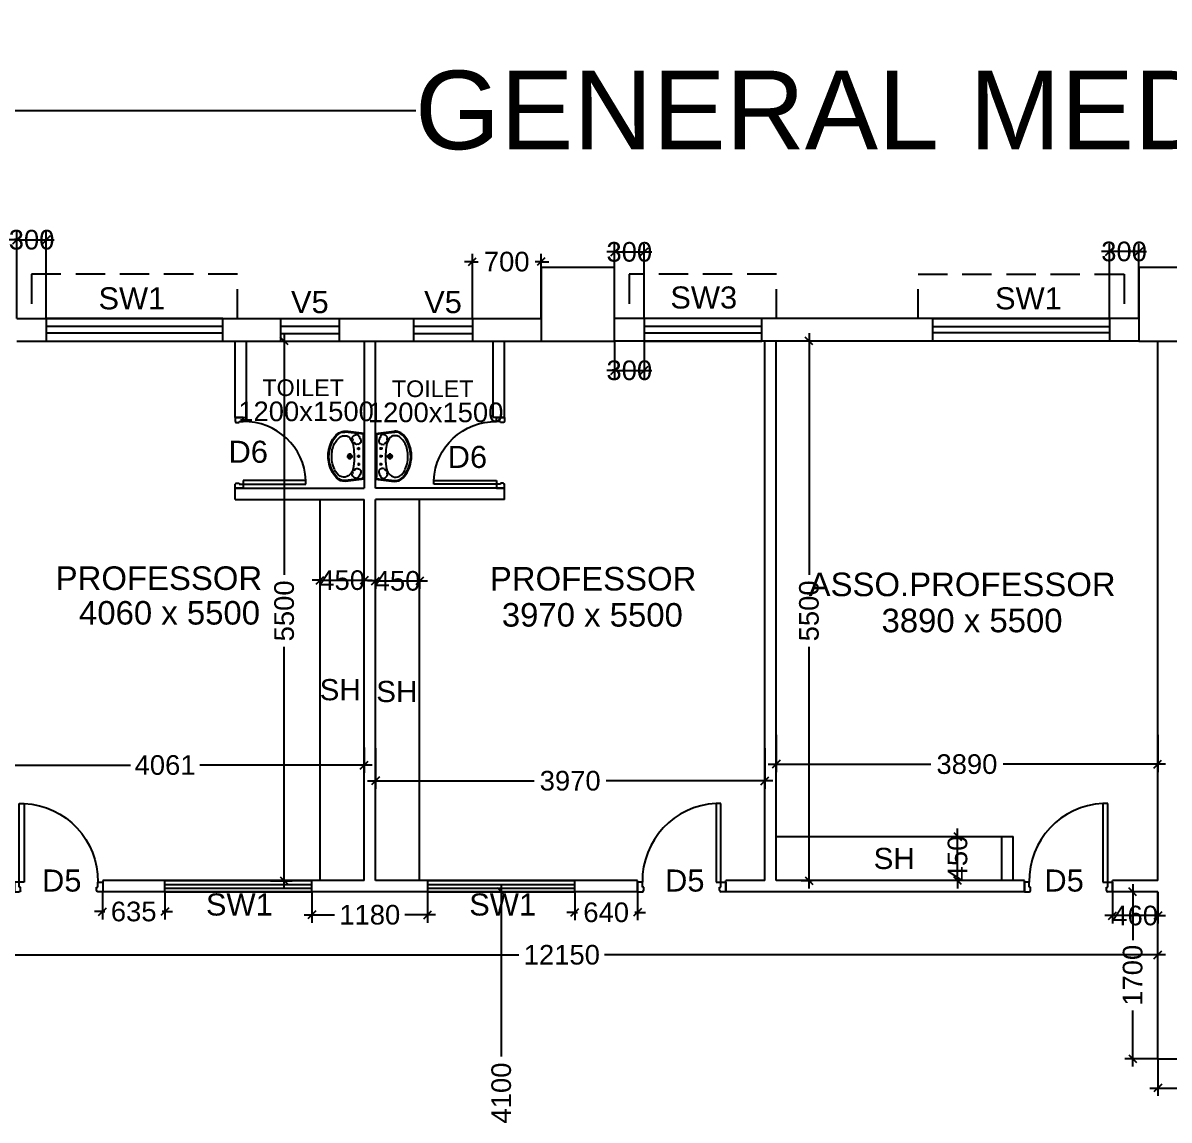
# Model space of a CAD drawing. Extents: x 7620542 to 7843793, y -6476226 to -6093835.
# Drawn here: x 7727285 to 7738970, y -6386645 to -6375462 of the extents above; entities that cross this region are included whole.
import ezdxf
from ezdxf.enums import TextEntityAlignment as Align

# ---------------------------------------------------------------- set-up
doc = ezdxf.new("R2010")
doc.units = 0
doc.header["$LTSCALE"] = 600
doc.header["$MEASUREMENT"] = 0
doc.header["$PDMODE"] = 35
doc.linetypes.add('DASHED', pattern=[0.75, 0.5, -0.25])
doc.layers.get('0').update_dxf_attribs({"linetype": 'CONTINUOUS'})
doc.layers.get('Defpoints').update_dxf_attribs({"linetype": 'CONTINUOUS'})
for name, color, linetype in [('chajja', 7, 'CONTINUOUS'), ('DIM-TEXT', 8, 'CONTINUOUS'), ('DOOR', 32, 'CONTINUOUS'), ('joinery', 7, 'CONTINUOUS'), ('LA-column', 3, 'CONTINUOUS'), ('Room Dim', 1, 'CONTINUOUS'), ('Shleves', 7, 'CONTINUOUS'), ('TEXT', 6, 'CONTINUOUS'), ('Toi-Euip', 8, 'CONTINUOUS'), ('Walls', 7, 'CONTINUOUS'), ('WIN', 151, 'CONTINUOUS'), ('Working Dim', 5, 'CONTINUOUS')]:
    doc.layers.add(name, color=color, linetype=linetype)
doc.styles.add('ari', font='arial.ttf')
doc.styles.add('ARIAL', font='arial.ttf')
doc.styles.add('RT', font='romant.shx')
doc.dimstyles.new('int. dim', dxfattribs={"dimtxt": 450, "dimasz": 80, "dimexe": 80, "dimexo": 0, "dimgap": 70, "dimtad": 0, "dimdec": 0, "dimzin": 12, "dimdsep": 46, "dimtxsty": 'ari', "dimblk": 'OBLIQUE', "dimcen": 2, "dimdle": 80, "dimclrd": 256, "dimclre": 256, "dimclrt": 6, "dimadec": 0, "dimazin": 0, "dimtfac": 1, "dimtdec": 0, "dimtix": 1, "dimtmove": 2, "dimatfit": 3, "dimfxl": 1, "dimtolj": 1, "dimtzin": 0, "dimlwd": -1, "dimlwe": -1, "dimarcsym": 0})
doc.dimstyles.new('TEXT', dxfattribs={"dimscale": 0, "dimtxt": 600, "dimasz": 300, "dimexe": 300, "dimexo": 30, "dimgap": 50, "dimtad": 0, "dimdec": 0, "dimzin": 0, "dimdsep": 46, "dimtxsty": 'RT', "dimblk": 'OBLIQUE', "dimcen": 0.09, "dimdle": 300, "dimclrd": 256, "dimclre": 256, "dimclrt": 170, "dimadec": 0, "dimazin": 0, "dimtfac": 1, "dimtdec": 0, "dimtofl": 0, "dimtmove": 2, "dimatfit": 3, "dimfxl": 1, "dimfrac": 2, "dimtolj": 1, "dimtzin": 0, "dimlwd": -1, "dimlwe": -1, "dimarcsym": 0})

# ---------------------------------------------------------------- blocks, each defined once
blk = doc.blocks.new('1000')
at = {"layer": 'DOOR'}
for p, q in [((0, -100), (0, 0)), ((0, 0), (50, 0)), ((50, -100), (0, -100)), ((50, 0), (50, -2)), ((63, -49), (50, -49)), ((50, -49), (50, -100)), ((50, -100), (50, -901)), ((100, -100), (50, -100)), ((63, -13), (61, -13)), ((63, -13), (63, -49)), ((100, -901), (100, -100)), ((837, -13), (837, -49)), ((837, -13), (839, -13)), ((837, -49), (850, -49)), ((850, 0), (850, -2)), ((900, 0), (850, 0)), ((850, -49), (850, -100)), ((850, -100), (900, -100)), ((900, -100), (900, 0)), ((50, -901), (100, -901))]:
    blk.add_line(p, q, dxfattribs=at)
for centre, major_axis, start_param, end_param in [((50, -13), (-7.95, 7.95), 3.926991, 5.497787), ((850, -13), (7.95, 7.95), 0.785398, 2.356194)]:
    blk.add_ellipse(centre, major_axis=major_axis, ratio=1, start_param=start_param, end_param=end_param, dxfattribs=at)
at = {"layer": 'DOOR', "color": 145}
blk.add_ellipse((64, -115), major_axis=(-520, 590), ratio=1, start_param=2.464943, end_param=4.009476, dxfattribs=at)
blk = doc.blocks.new('A$C5FEC0201')
at = {"layer": 'Toi-Euip'}
for p, q in [((0, 473), (185, 494)), ((0, 465), (191, 487)), ((0, 473), (0, 21)), ((10, 458), (10, 40)), ((72, 323), (39, 323)), ((72, 248), (39, 248)), ((54, 310), (54, 337)), ((54, 236), (54, 262)), ((173, 246), (112, 246)), ((143, 277), (143, 216)), ((67, 169), (39, 169)), ((54, 156), (54, 183)), ((0, 29), (191, 7)), ((0, 21), (185, 0))]:
    blk.add_line(p, q, dxfattribs=at)
for centre, radius in [((54, 323), 6.43), ((54, 248), 6.43), ((143, 246), 21.6), ((143, 246), 15.5), ((143, 246), 10.9), ((54, 169), 6.43)]:
    blk.add_circle(centre, radius, dxfattribs=at)
for centre, radius, start, end in [((-15, 454), 24.7, 11.1451, 53.7785), ((76, 442), 20.7, 62.4908, 153.191), ((68, 406), 56.9, 34.9669, 71.6496), ((195, 411), 83.2, 73.2392, 96.9959), ((198, 409), 78.1, 56.7911, 95.1402), ((197, 387), 106, 42.34, 78.5521), ((182, 367), 123, 31.8415, 61.2146), ((66, 263), 287, 13.6801, 43.1199), ((66, 397), 34, 151.9192, 201.3561), ((75, 413), 49.2, 215.0585, 257.193), ((155, 371), 126, 140.5982, 160.4136), ((73, 396), 31.9, 253.9654, 299.9209), ((114, 361), 26.8, 118.2715, 163.614), ((107, 378), 8.55, 353.1526, 127.3039), ((273, 323), 167, 149.5902, 175.9719), ((120, 410), 8.6, 136.0403, 216.1074), ((101, 427), 17.9, 320.4642, 39.5358), ((121, 409), 8.72, 204.5104, 300.3287), ((203, 375), 80.1, 113.693, 156.3813), ((191, 356), 94.7, 75.5854, 102.6546), ((173, 329), 126, 27.7975, 70.6946), ((73, 260), 247, 0.5187, 31.0564), ((135, 301), 200, 16.9894, 40.6854), ((45, 247), 303, 336.1951, 21.8497), ((898, 213), 801, 171.2228, 177.52), ((830, 250), 732, 180.2431, 185.5482), ((23, 243), 298, 335.4107, 3.8454), ((83, 251), 274, 347.1391, 16.8516), ((75, 79), 49.2, 102.807, 144.9415), ((73, 96), 31.9, 60.0791, 106.0346), ((114, 132), 26.8, 196.386, 241.7285), ((397, 201), 296, 184.2321, 193.8267), ((218, 146), 110, 188.0202, 245.0221), ((164, 170), 140, 301.8603, 338.3132), ((67, 229), 275, 316.2173, 337.6674), ((60, 236), 294, 316.3845, 351.023), ((-16, 41), 25.7, 308.7487, 358.5796), ((66, 95), 34, 158.6439, 208.0808), ((155, 121), 126, 199.5864, 219.4018), ((76, 50), 20.7, 206.809, 297.5092), ((68, 86), 56.9, 288.3504, 325.0331), ((107, 113), 7.39, 228.2984, 348.6803), ((120, 82), 8.6, 143.8926, 223.9597), ((121, 84), 7.73, 75.1523, 157.9307), ((101, 65), 17.9, 320.4642, 39.5358), ((200, 112), 70.9, 246.7779, 302.4081), ((198, 99), 99.5, 262.3942, 318.6169), ((196, 102), 94.4, 267.2238, 318.0895)]:
    blk.add_arc(centre, radius, start, end, dxfattribs=at)
blk = doc.blocks.new('A$C782D609A')
at = {"layer": 'WIN', "linetype": 'Continuous'}
for p, q in [((-300, 230), (300, 230)), ((-300, 230), (-300, 0)), ((300, 230), (300, 0)), ((-300, 0), (300, 0))]:
    blk.add_line(p, q, dxfattribs=at)
at = {"layer": 'WIN', "linetype": 'DASHED', "ltscale": 300}
for p, q in [((-300, 153), (300, 153)), ((-300, 77), (300, 77))]:
    blk.add_line(p, q, dxfattribs=at)
blk = doc.blocks.new('_Oblique')
at = {"color": 0, "linetype": 'ByBlock', "lineweight": -2}
blk.add_line((-0.5, -0.5), (0.5, 0.5), dxfattribs=at)
blk = doc.blocks.new('*D302')
at = {"layer": 'Defpoints', "color": 0, "transparency": 16777216}
for p in [(7726703, -6382848, -5), (7730764, -6382848, -5), (7730764, -6383027)]:
    blk.add_point(p, dxfattribs=at)
at = {"layer": 'Working Dim', "transparency": 16777216}
for p, q in [((7726703, -6382848), (7726703, -6383107)), ((7730764, -6382848), (7730764, -6383107)), ((7726623, -6383027), (7728380, -6383027)), ((7730844, -6383027), (7729087, -6383027))]:
    blk.add_line(p, q, dxfattribs=at)
at = {"layer": 'Working Dim', "transparency": 16777216, "xscale": 80, "yscale": 80, "zscale": 80, "rotation": 180}
blk.add_blockref('_Oblique', (7726703, -6383027), dxfattribs=at)
at = {"layer": 'Working Dim', "transparency": 16777216, "xscale": 80, "yscale": 80, "zscale": 80}
blk.add_blockref('_Oblique', (7730764, -6383027), dxfattribs=at)
at = {"layer": 'Working Dim', "color": 6, "transparency": 16777216, "insert": (7728734, -6383027), "char_height": 200, "attachment_point": 5, "style": 'ari'}
blk.add_mtext('\\A1;4061', dxfattribs=at)
blk = doc.blocks.new('*D303')
at = {"layer": 'Defpoints', "color": 0, "transparency": 16777216}
for p in [(7729712, -6378705, 17), (7729949, -6378705), (7729808, -6384205, -9)]:
    blk.add_point(p, dxfattribs=at)
at = {"layer": 'Working Dim', "transparency": 16777216}
for p, q in [((7729949, -6378625), (7729949, -6381086)), ((7729712, -6378705), (7730029, -6378705)), ((7729949, -6384285), (7729949, -6381823)), ((7729808, -6384205), (7730029, -6384205))]:
    blk.add_line(p, q, dxfattribs=at)
at = {"layer": 'Working Dim', "transparency": 16777216, "xscale": 80, "yscale": 80, "zscale": 80}
for p, rotation in [((7729949, -6378705), 90), ((7729949, -6384205), 270)]:
    blk.add_blockref('_Oblique', p, dxfattribs=dict(at, rotation=rotation))
at = {"layer": 'Working Dim', "color": 6, "transparency": 16777216, "insert": (7729949, -6381455), "char_height": 200, "attachment_point": 5, "rotation": 90, "style": 'ari'}
blk.add_mtext('\\A1;5500', dxfattribs=at)
blk = doc.blocks.new('*D304')
at = {"layer": 'Defpoints', "color": 0, "transparency": 16777216}
for p in [(7730879, -6382855), (7734849, -6382855), (7734849, -6383187)]:
    blk.add_point(p, dxfattribs=at)
at = {"layer": 'Working Dim', "transparency": 16777216}
for p, q in [((7730879, -6382855), (7730879, -6383267)), ((7734849, -6382855), (7734849, -6383267)), ((7730799, -6383187), (7732496, -6383187)), ((7734929, -6383187), (7733232, -6383187))]:
    blk.add_line(p, q, dxfattribs=at)
at = {"layer": 'Working Dim', "transparency": 16777216, "xscale": 80, "yscale": 80, "zscale": 80, "rotation": 180}
blk.add_blockref('_Oblique', (7730879, -6383187), dxfattribs=at)
at = {"layer": 'Working Dim', "transparency": 16777216, "xscale": 80, "yscale": 80, "zscale": 80}
blk.add_blockref('_Oblique', (7734849, -6383187), dxfattribs=at)
at = {"layer": 'Working Dim', "color": 6, "transparency": 16777216, "insert": (7732864, -6383187), "char_height": 200, "attachment_point": 5, "style": 'ari'}
blk.add_mtext('\\A1;3970', dxfattribs=at)
blk = doc.blocks.new('*D305')
at = {"layer": 'Defpoints', "color": 0, "transparency": 16777216}
for p in [(7734964, -6382718), (7738854, -6382718), (7738854, -6383018)]:
    blk.add_point(p, dxfattribs=at)
at = {"layer": 'Working Dim', "transparency": 16777216}
for p, q in [((7734964, -6382718), (7734964, -6383098)), ((7738854, -6382718), (7738854, -6383098)), ((7734884, -6383018), (7736541, -6383018)), ((7738934, -6383018), (7737278, -6383018))]:
    blk.add_line(p, q, dxfattribs=at)
at = {"layer": 'Working Dim', "transparency": 16777216, "xscale": 80, "yscale": 80, "zscale": 80, "rotation": 180}
blk.add_blockref('_Oblique', (7734964, -6383018), dxfattribs=at)
at = {"layer": 'Working Dim', "transparency": 16777216, "xscale": 80, "yscale": 80, "zscale": 80}
blk.add_blockref('_Oblique', (7738854, -6383018), dxfattribs=at)
at = {"layer": 'Working Dim', "color": 6, "transparency": 16777216, "insert": (7736909, -6383018), "char_height": 200, "attachment_point": 5, "style": 'ari'}
blk.add_mtext('\\A1;3890', dxfattribs=at)
blk = doc.blocks.new('*D308')
at = {"layer": 'Defpoints', "color": 0, "transparency": 16777216}
for p in [(7735299, -6378705), (7735330, -6378705, 17), (7735330, -6384205, -5)]:
    blk.add_point(p, dxfattribs=at)
at = {"layer": 'Working Dim', "transparency": 16777216}
for p, q in [((7735299, -6378625), (7735299, -6381087)), ((7735330, -6378705), (7735219, -6378705)), ((7735299, -6384285), (7735299, -6381823)), ((7735330, -6384205), (7735219, -6384205))]:
    blk.add_line(p, q, dxfattribs=at)
at = {"layer": 'Working Dim', "transparency": 16777216, "xscale": 80, "yscale": 80, "zscale": 80}
for p, rotation in [((7735299, -6378705), 90), ((7735299, -6384205), 270)]:
    blk.add_blockref('_Oblique', p, dxfattribs=dict(at, rotation=rotation))
at = {"layer": 'Working Dim', "color": 6, "transparency": 16777216, "insert": (7735299, -6381455), "char_height": 200, "attachment_point": 5, "rotation": 90, "style": 'ari'}
blk.add_mtext('\\A1;5500', dxfattribs=at)
blk = doc.blocks.new('*D318')
at = {"layer": 'Defpoints', "color": 0, "transparency": 16777216}
for p in [(7728096, -6384319, -5), (7728731, -6384319, -9), (7728731, -6384520)]:
    blk.add_point(p, dxfattribs=at)
at = {"layer": 'Working Dim', "transparency": 16777216}
for p, q in [((7728096, -6384319), (7728096, -6384600)), ((7728731, -6384319), (7728731, -6384600)), ((7728096, -6384520), (7728016, -6384520)), ((7728096, -6384520), (7728121, -6384520)), ((7728731, -6384520), (7728706, -6384520)), ((7728731, -6384520), (7728811, -6384520))]:
    blk.add_line(p, q, dxfattribs=at)
at = {"layer": 'Working Dim', "transparency": 16777216, "xscale": 80, "yscale": 80, "zscale": 80}
blk.add_blockref('_Oblique', (7728096, -6384520), dxfattribs=at)
at = {"layer": 'Working Dim', "transparency": 16777216, "xscale": 80, "yscale": 80, "zscale": 80, "rotation": 180}
blk.add_blockref('_Oblique', (7728731, -6384520), dxfattribs=at)
at = {"layer": 'Working Dim', "color": 6, "transparency": 16777216, "insert": (7728414, -6384520), "char_height": 200, "attachment_point": 5, "style": 'ari'}
blk.add_mtext('\\A1;635', dxfattribs=at)
blk = doc.blocks.new('*D319')
at = {"layer": 'Defpoints', "color": 0, "transparency": 16777216}
for p in [(7730231, -6384319, -9), (7731411, -6384319, -9), (7731411, -6384553)]:
    blk.add_point(p, dxfattribs=at)
at = {"layer": 'Working Dim', "transparency": 16777216}
for p, q in [((7730231, -6384319), (7730231, -6384633)), ((7731411, -6384319), (7731411, -6384633)), ((7730151, -6384553), (7730462, -6384553)), ((7731491, -6384553), (7731180, -6384553))]:
    blk.add_line(p, q, dxfattribs=at)
at = {"layer": 'Working Dim', "transparency": 16777216, "xscale": 80, "yscale": 80, "zscale": 80, "rotation": 180}
blk.add_blockref('_Oblique', (7730231, -6384553), dxfattribs=at)
at = {"layer": 'Working Dim', "transparency": 16777216, "xscale": 80, "yscale": 80, "zscale": 80}
blk.add_blockref('_Oblique', (7731411, -6384553), dxfattribs=at)
at = {"layer": 'Working Dim', "color": 6, "transparency": 16777216, "insert": (7730821, -6384553), "char_height": 200, "attachment_point": 5, "style": 'ari'}
blk.add_mtext('\\A1;1180', dxfattribs=at)
blk = doc.blocks.new('*D320')
at = {"layer": 'Defpoints', "color": 0, "transparency": 16777216}
for p in [(7732911, -6384319, -9), (7733551, -6384319, -5), (7733551, -6384528)]:
    blk.add_point(p, dxfattribs=at)
at = {"layer": 'Working Dim', "transparency": 16777216}
for p, q in [((7732911, -6384319), (7732911, -6384608)), ((7733551, -6384319), (7733551, -6384608)), ((7732911, -6384528), (7732831, -6384528)), ((7732911, -6384528), (7732940, -6384528)), ((7733551, -6384528), (7733522, -6384528)), ((7733551, -6384528), (7733631, -6384528))]:
    blk.add_line(p, q, dxfattribs=at)
at = {"layer": 'Working Dim', "transparency": 16777216, "xscale": 80, "yscale": 80, "zscale": 80}
blk.add_blockref('_Oblique', (7732911, -6384528), dxfattribs=at)
at = {"layer": 'Working Dim', "transparency": 16777216, "xscale": 80, "yscale": 80, "zscale": 80, "rotation": 180}
blk.add_blockref('_Oblique', (7733551, -6384528), dxfattribs=at)
at = {"layer": 'Working Dim', "color": 6, "transparency": 16777216, "insert": (7733231, -6384528), "char_height": 200, "attachment_point": 5, "style": 'ari'}
blk.add_mtext('\\A1;640', dxfattribs=at)
blk = doc.blocks.new('*D321')
at = {"layer": 'Defpoints', "color": 0, "transparency": 16777216}
for p in [(7738394, -6384319, -5), (7738855, -6384319, -5), (7738394, -6384561)]:
    blk.add_point(p, dxfattribs=at)
at = {"layer": 'Working Dim', "transparency": 16777216}
for p, q in [((7738394, -6384319), (7738394, -6384641)), ((7738855, -6384319), (7738855, -6384641)), ((7738394, -6384561), (7738314, -6384561)), ((7738855, -6384561), (7738394, -6384561)), ((7738855, -6384561), (7738935, -6384561))]:
    blk.add_line(p, q, dxfattribs=at)
at = {"layer": 'Working Dim', "transparency": 16777216, "xscale": 80, "yscale": 80, "zscale": 80}
blk.add_blockref('_Oblique', (7738394, -6384561), dxfattribs=at)
at = {"layer": 'Working Dim', "transparency": 16777216, "xscale": 80, "yscale": 80, "zscale": 80, "rotation": 180}
blk.add_blockref('_Oblique', (7738855, -6384561), dxfattribs=at)
at = {"layer": 'Working Dim', "color": 6, "transparency": 16777216, "insert": (7738624, -6384561), "char_height": 200, "attachment_point": 5, "style": 'ari'}
blk.add_mtext('\\A1;460', dxfattribs=at)
blk = doc.blocks.new('*D322')
at = {"layer": 'Defpoints', "color": 0, "transparency": 16777216}
for p in [(7738599, -6384319), (7738855, -6384319, -5), (7738855, -6386019, -5)]:
    blk.add_point(p, dxfattribs=at)
at = {"layer": 'Working Dim', "transparency": 16777216}
for p, q in [((7738599, -6384239), (7738599, -6384810)), ((7738855, -6384319), (7738519, -6384319)), ((7738599, -6386099), (7738599, -6385528)), ((7738855, -6386019), (7738519, -6386019))]:
    blk.add_line(p, q, dxfattribs=at)
at = {"layer": 'Working Dim', "transparency": 16777216, "xscale": 80, "yscale": 80, "zscale": 80}
for p, rotation in [((7738599, -6384319), 90), ((7738599, -6386019), 270)]:
    blk.add_blockref('_Oblique', p, dxfattribs=dict(at, rotation=rotation))
at = {"layer": 'Working Dim', "color": 6, "transparency": 16777216, "insert": (7738599, -6385169), "char_height": 200, "attachment_point": 5, "rotation": 90, "style": 'ari'}
blk.add_mtext('\\A1;1700', dxfattribs=at)
blk = doc.blocks.new('*D323')
at = {"layer": 'Defpoints', "color": 0, "transparency": 16777216}
for p in [(7738855, -6386019, -5), (7741330, -6386020), (7741330, -6386318)]:
    blk.add_point(p, dxfattribs=at)
at = {"layer": 'Working Dim', "transparency": 16777216}
for p, q in [((7738855, -6386019), (7738855, -6386398)), ((7741330, -6386020), (7741330, -6386398)), ((7738775, -6386318), (7739721, -6386318)), ((7741410, -6386318), (7740463, -6386318))]:
    blk.add_line(p, q, dxfattribs=at)
at = {"layer": 'Working Dim', "transparency": 16777216, "xscale": 80, "yscale": 80, "zscale": 80, "rotation": 180}
blk.add_blockref('_Oblique', (7738855, -6386318), dxfattribs=at)
at = {"layer": 'Working Dim', "transparency": 16777216, "xscale": 80, "yscale": 80, "zscale": 80}
blk.add_blockref('_Oblique', (7741330, -6386318), dxfattribs=at)
at = {"layer": 'Working Dim', "color": 6, "transparency": 16777216, "insert": (7740092, -6386318), "char_height": 200, "attachment_point": 5, "style": 'ari'}
blk.add_mtext('\\A1;2475', dxfattribs=at)
blk = doc.blocks.new('*D408')
at = {"layer": 'Defpoints', "color": 0, "transparency": 16777216}
for p in [(7732658, -6384319, -5), (7732162, -6388419), (7732658, -6388419, 17)]:
    blk.add_point(p, dxfattribs=at)
at = {"layer": 'Working Dim', "transparency": 16777216}
for p, q in [((7732162, -6384239), (7732162, -6385996)), ((7732658, -6384319), (7732082, -6384319)), ((7732162, -6388499), (7732162, -6386741)), ((7732658, -6388419), (7732082, -6388419))]:
    blk.add_line(p, q, dxfattribs=at)
at = {"layer": 'Working Dim', "transparency": 16777216, "xscale": 80, "yscale": 80, "zscale": 80}
for p, rotation in [((7732162, -6384319), 90), ((7732162, -6388419), 270)]:
    blk.add_blockref('_Oblique', p, dxfattribs=dict(at, rotation=rotation))
at = {"layer": 'Working Dim', "color": 6, "transparency": 16777216, "insert": (7732162, -6386369), "char_height": 200, "attachment_point": 5, "rotation": 90, "style": 'ari'}
blk.add_mtext('\\A1;4100', dxfattribs=at)
blk = doc.blocks.new('*D838')
at = {"layer": 'Defpoints', "color": 0, "linetype": 'Continuous', "transparency": 16777216}
for p in [(7720379, -6376355), (7720379, -6378025, 0), (7761439, -6378105, -23)]:
    blk.add_point(p, dxfattribs=at)
at = {"layer": 'DIM-TEXT', "transparency": 16777216}
for p, q in [((7720379, -6378025), (7720379, -6376055)), ((7761439, -6378105), (7761439, -6376055)), ((7720079, -6376355), (7731290, -6376355)), ((7761739, -6376355), (7750528, -6376355))]:
    blk.add_line(p, q, dxfattribs=at)
at = {"layer": 'DIM-TEXT', "linetype": 'Continuous', "transparency": 16777216, "xscale": 300, "yscale": 300, "zscale": 300, "rotation": 180}
blk.add_blockref('_Oblique', (7720379, -6376355), dxfattribs=at)
at = {"layer": 'DIM-TEXT', "linetype": 'Continuous', "transparency": 16777216, "xscale": 300, "yscale": 300, "zscale": 300}
blk.add_blockref('_Oblique', (7761439, -6376355), dxfattribs=at)
at = {"layer": 'DIM-TEXT', "color": 170, "linetype": 'Continuous', "transparency": 16777216, "insert": (7740909, -6376355), "char_height": 750, "attachment_point": 5, "style": 'ari'}
blk.add_mtext('\\A1;{\\H1.067x;GENERAL MEDICINE DEPT. ROOMS}', dxfattribs=at)
blk = doc.blocks.new('*D839')
at = {"layer": 'Defpoints', "color": 0, "linetype": 'Continuous', "transparency": 16777216}
for p in [(7761439, -6372996), (7720379, -6373226, 0), (7720379, -6374086)]:
    blk.add_point(p, dxfattribs=at)
at = {"layer": 'DIM-TEXT', "transparency": 16777216}
for p, q in [((7761439, -6372996), (7761439, -6374386)), ((7720379, -6373226), (7720379, -6374386)), ((7720079, -6374086), (7736024, -6374086)), ((7761739, -6374086), (7745794, -6374086))]:
    blk.add_line(p, q, dxfattribs=at)
at = {"layer": 'DIM-TEXT', "linetype": 'Continuous', "transparency": 16777216, "xscale": 300, "yscale": 300, "zscale": 300, "rotation": 180}
blk.add_blockref('_Oblique', (7720379, -6374086), dxfattribs=at)
at = {"layer": 'DIM-TEXT', "linetype": 'Continuous', "transparency": 16777216, "xscale": 300, "yscale": 300, "zscale": 300}
blk.add_blockref('_Oblique', (7761439, -6374086), dxfattribs=at)
at = {"layer": 'DIM-TEXT', "color": 170, "linetype": 'Continuous', "transparency": 16777216, "insert": (7740909, -6374086), "char_height": 750, "attachment_point": 5, "style": 'ari'}
blk.add_mtext('\\A1;{\\H1.067x; I.C.C.U - (20 Beds)}', dxfattribs=at)
blk = doc.blocks.new('*D1630')
at = {"layer": 'Defpoints', "color": 0, "transparency": 16777216}
for p in [(7727523, -6377673), (7727223, -6378475, 3), (7727523, -6378475)]:
    blk.add_point(p, dxfattribs=at)
at = {"layer": 'Working Dim', "transparency": 16777216}
for p, q in [((7727223, -6378475), (7727223, -6377593)), ((7727523, -6378475), (7727523, -6377593)), ((7727223, -6377673), (7727143, -6377673)), ((7727223, -6377673), (7727523, -6377673)), ((7727523, -6377673), (7727603, -6377673))]:
    blk.add_line(p, q, dxfattribs=at)
at = {"layer": 'Working Dim', "transparency": 16777216, "xscale": 80, "yscale": 80, "zscale": 80}
blk.add_blockref('_Oblique', (7727223, -6377673), dxfattribs=at)
at = {"layer": 'Working Dim', "transparency": 16777216, "xscale": 80, "yscale": 80, "zscale": 80, "rotation": 180}
blk.add_blockref('_Oblique', (7727523, -6377673), dxfattribs=at)
at = {"layer": 'Working Dim', "color": 6, "transparency": 16777216, "insert": (7727373, -6377673), "char_height": 200, "attachment_point": 5, "style": 'ari'}
blk.add_mtext('\\A1;300', dxfattribs=at)
blk = doc.blocks.new('*D1631')
at = {"layer": 'Defpoints', "color": 0, "transparency": 16777216}
for p in [(7731867, -6377896), (7731867, -6378475), (7732567, -6378475)]:
    blk.add_point(p, dxfattribs=at)
at = {"layer": 'Working Dim', "transparency": 16777216}
for p, q in [((7731867, -6378475), (7731867, -6377816)), ((7732567, -6378475), (7732567, -6377816)), ((7731867, -6377896), (7731787, -6377896)), ((7731867, -6377896), (7731927, -6377896)), ((7732567, -6377896), (7732507, -6377896)), ((7732567, -6377896), (7732647, -6377896))]:
    blk.add_line(p, q, dxfattribs=at)
at = {"layer": 'Working Dim', "transparency": 16777216, "xscale": 80, "yscale": 80, "zscale": 80}
blk.add_blockref('_Oblique', (7731867, -6377896), dxfattribs=at)
at = {"layer": 'Working Dim', "transparency": 16777216, "xscale": 80, "yscale": 80, "zscale": 80, "rotation": 180}
blk.add_blockref('_Oblique', (7732567, -6377896), dxfattribs=at)
at = {"layer": 'Working Dim', "color": 6, "transparency": 16777216, "insert": (7732217, -6377896), "char_height": 200, "attachment_point": 5, "style": 'ari'}
blk.add_mtext('\\A1;700', dxfattribs=at)
blk = doc.blocks.new('*D1632')
at = {"layer": 'Defpoints', "color": 0, "transparency": 16777216}
for p in [(7733617, -6377797), (7733317, -6378475, 3), (7733617, -6378475)]:
    blk.add_point(p, dxfattribs=at)
at = {"layer": 'Working Dim', "transparency": 16777216}
for p, q in [((7733317, -6378475), (7733317, -6377717)), ((7733617, -6378475), (7733617, -6377717)), ((7733317, -6377797), (7733237, -6377797)), ((7733317, -6377797), (7733617, -6377797)), ((7733617, -6377797), (7733697, -6377797))]:
    blk.add_line(p, q, dxfattribs=at)
at = {"layer": 'Working Dim', "transparency": 16777216, "xscale": 80, "yscale": 80, "zscale": 80}
blk.add_blockref('_Oblique', (7733317, -6377797), dxfattribs=at)
at = {"layer": 'Working Dim', "transparency": 16777216, "xscale": 80, "yscale": 80, "zscale": 80, "rotation": 180}
blk.add_blockref('_Oblique', (7733617, -6377797), dxfattribs=at)
at = {"layer": 'Working Dim', "color": 6, "transparency": 16777216, "insert": (7733467, -6377797), "char_height": 200, "attachment_point": 5, "style": 'ari'}
blk.add_mtext('\\A1;300', dxfattribs=at)
blk = doc.blocks.new('*D1633')
at = {"layer": 'Defpoints', "color": 0, "transparency": 16777216}
for p in [(7738361, -6377793), (7738361, -6378475), (7738661, -6378475)]:
    blk.add_point(p, dxfattribs=at)
at = {"layer": 'Working Dim', "transparency": 16777216}
for p, q in [((7738361, -6378475), (7738361, -6377713)), ((7738661, -6378475), (7738661, -6377713)), ((7738361, -6377793), (7738281, -6377793)), ((7738661, -6377793), (7738361, -6377793)), ((7738661, -6377793), (7738741, -6377793))]:
    blk.add_line(p, q, dxfattribs=at)
at = {"layer": 'Working Dim', "transparency": 16777216, "xscale": 80, "yscale": 80, "zscale": 80}
blk.add_blockref('_Oblique', (7738361, -6377793), dxfattribs=at)
at = {"layer": 'Working Dim', "transparency": 16777216, "xscale": 80, "yscale": 80, "zscale": 80, "rotation": 180}
blk.add_blockref('_Oblique', (7738661, -6377793), dxfattribs=at)
at = {"layer": 'Working Dim', "color": 6, "transparency": 16777216, "insert": (7738511, -6377793), "char_height": 200, "attachment_point": 5, "style": 'ari'}
blk.add_mtext('\\A1;300', dxfattribs=at)
blk = doc.blocks.new('*D1641')
at = {"layer": 'Defpoints', "color": 0, "transparency": 16777216}
for p in [(7736814, -6383754, 17), (7736814, -6383754), (7736814, -6384204)]:
    blk.add_point(p, dxfattribs=at)
at = {"layer": 'Working Dim', "transparency": 16777216}
for p, q in [((7736814, -6383754), (7736814, -6383674)), ((7736814, -6383754), (7736894, -6383754)), ((7736814, -6384204), (7736814, -6383754)), ((7736814, -6384204), (7736734, -6384204)), ((7736814, -6384204), (7736814, -6384284))]:
    blk.add_line(p, q, dxfattribs=at)
at = {"layer": 'Working Dim', "transparency": 16777216, "xscale": 80, "yscale": 80, "zscale": 80}
for p, rotation in [((7736814, -6383754), 270), ((7736814, -6384204), 90)]:
    blk.add_blockref('_Oblique', p, dxfattribs=dict(at, rotation=rotation))
at = {"layer": 'Working Dim', "color": 6, "transparency": 16777216, "insert": (7736814, -6383979), "char_height": 200, "attachment_point": 5, "rotation": 90, "style": 'ari'}
blk.add_mtext('\\A1;450', dxfattribs=at)
blk = doc.blocks.new('*D1642')
at = {"layer": 'Defpoints', "color": 0, "transparency": 16777216}
for p in [(7733317, -6378705), (7733617, -6378705), (7733617, -6379004)]:
    blk.add_point(p, dxfattribs=at)
at = {"layer": 'Working Dim', "transparency": 16777216}
for p, q in [((7733317, -6378705), (7733317, -6379084)), ((7733617, -6378705), (7733617, -6379084)), ((7733317, -6379004), (7733237, -6379004)), ((7733317, -6379004), (7733617, -6379004)), ((7733617, -6379004), (7733697, -6379004))]:
    blk.add_line(p, q, dxfattribs=at)
at = {"layer": 'Working Dim', "transparency": 16777216, "xscale": 80, "yscale": 80, "zscale": 80}
blk.add_blockref('_Oblique', (7733317, -6379004), dxfattribs=at)
at = {"layer": 'Working Dim', "transparency": 16777216, "xscale": 80, "yscale": 80, "zscale": 80, "rotation": 180}
blk.add_blockref('_Oblique', (7733617, -6379004), dxfattribs=at)
at = {"layer": 'Working Dim', "color": 6, "transparency": 16777216, "insert": (7733467, -6379004), "char_height": 200, "attachment_point": 5, "style": 'ari'}
blk.add_mtext('\\A1;300', dxfattribs=at)
blk = doc.blocks.new('*D2184')
at = {"layer": 'Defpoints', "color": 0, "transparency": 16777216}
for p in [(7730314, -6381200, -10), (7730764, -6381143), (7730764, -6381200)]:
    blk.add_point(p, dxfattribs=at)
at = {"layer": 'Working Dim', "transparency": 16777216}
for p, q in [((7730314, -6381200), (7730314, -6381063)), ((7730764, -6381200), (7730764, -6381063)), ((7730314, -6381143), (7730234, -6381143)), ((7730314, -6381143), (7730764, -6381143)), ((7730764, -6381143), (7730844, -6381143))]:
    blk.add_line(p, q, dxfattribs=at)
at = {"layer": 'Working Dim', "transparency": 16777216, "xscale": 80, "yscale": 80, "zscale": 80}
blk.add_blockref('_Oblique', (7730314, -6381143), dxfattribs=at)
at = {"layer": 'Working Dim', "transparency": 16777216, "xscale": 80, "yscale": 80, "zscale": 80, "rotation": 180}
blk.add_blockref('_Oblique', (7730764, -6381143), dxfattribs=at)
at = {"layer": 'Working Dim', "color": 6, "transparency": 16777216, "insert": (7730539, -6381143), "char_height": 200, "attachment_point": 5, "style": 'ari'}
blk.add_mtext('\\A1;450', dxfattribs=at)
blk = doc.blocks.new('*D2185')
at = {"layer": 'Defpoints', "color": 0, "transparency": 16777216}
for p in [(7730879, -6381143), (7731329, -6381143, -10), (7731329, -6381150)]:
    blk.add_point(p, dxfattribs=at)
at = {"layer": 'Working Dim', "transparency": 16777216}
for p, q in [((7730879, -6381150), (7730799, -6381150)), ((7730879, -6381143), (7730879, -6381230)), ((7730879, -6381150), (7731329, -6381150)), ((7731329, -6381143), (7731329, -6381230)), ((7731329, -6381150), (7731409, -6381150))]:
    blk.add_line(p, q, dxfattribs=at)
at = {"layer": 'Working Dim', "transparency": 16777216, "xscale": 80, "yscale": 80, "zscale": 80}
blk.add_blockref('_Oblique', (7730879, -6381150), dxfattribs=at)
at = {"layer": 'Working Dim', "transparency": 16777216, "xscale": 80, "yscale": 80, "zscale": 80, "rotation": 180}
blk.add_blockref('_Oblique', (7731329, -6381150), dxfattribs=at)
at = {"layer": 'Working Dim', "color": 6, "transparency": 16777216, "insert": (7731104, -6381150), "char_height": 200, "attachment_point": 5, "style": 'ari'}
blk.add_mtext('\\A1;450', dxfattribs=at)
blk = doc.blocks.new('*D2186')
at = {"layer": 'Defpoints', "color": 0, "transparency": 16777216}
for p in [(7738855, -6384961), (7726703, -6385169), (7738855, -6385169)]:
    blk.add_point(p, dxfattribs=at)
at = {"layer": 'Working Dim', "transparency": 16777216}
for p, q in [((7726623, -6384961), (7732342, -6384961)), ((7726703, -6385169), (7726703, -6384881)), ((7738935, -6384961), (7733215, -6384961)), ((7738855, -6385169), (7738855, -6384881))]:
    blk.add_line(p, q, dxfattribs=at)
at = {"layer": 'Working Dim', "transparency": 16777216, "xscale": 80, "yscale": 80, "zscale": 80, "rotation": 180}
blk.add_blockref('_Oblique', (7726703, -6384961), dxfattribs=at)
at = {"layer": 'Working Dim', "transparency": 16777216, "xscale": 80, "yscale": 80, "zscale": 80}
blk.add_blockref('_Oblique', (7738855, -6384961), dxfattribs=at)
at = {"layer": 'Working Dim', "color": 6, "transparency": 16777216, "insert": (7732779, -6384961), "char_height": 200, "attachment_point": 5, "style": 'ari'}
blk.add_mtext('\\A1;12150', dxfattribs=at)

msp = doc.modelspace()

# ---------------------------------------------------------------- linework, layer by layer
at = {"layer": 'chajja', "color": 7, "linetype": 'DASHED', "elevation": -14.83}
for points in [[(7729472.968, -6378474.697), (7729472.968, -6378024.697), (7727372.968, -6378024.698), (7727372.968, -6378474.698)], [(7734966.968, -6378474.679), (7734966.968, -6378024.679), (7733466.968, -6378024.68), (7733466.968, -6378474.68)], [(7736410.968, -6378474.679), (7736410.968, -6378024.679), (7738510.968, -6378024.68), (7738510.968, -6378474.68)]]:
    msp.add_lwpolyline(points, dxfattribs=at)
at = {"layer": 'LA-column', "color": 2, "elevation": -11.41}
for points in [[(7732566.968, -6378704.615), (7733316.968, -6378704.615), (7733316.968, -6377954.615), (7732566.968, -6377954.615)], [(7738659.969, -6378704.612), (7739409.969, -6378704.612), (7739409.969, -6377954.612), (7738659.969, -6377954.612)]]:
    msp.add_lwpolyline(points, close=True, dxfattribs=at)
at = {"layer": 'Shleves', "linetype": 'Continuous'}
for p, q in [((7730314.088, -6384203.781, -25.309), (7730314.088, -6380320.032, -25.309)), ((7731329.088, -6384203.781, -25.309), (7731329.088, -6380320.032, -25.309)), ((7734964.588, -6383754.137, 2.2), (7737379.392, -6383754.09, 2.2))]:
    msp.add_line(p, q, dxfattribs=at)
at = {"layer": 'Shleves', "linetype": 'Continuous', "elevation": 2.2}
for points in [[(7737264.392, -6384204.09), (7737264.392, -6383754.09)], [(7737379.392, -6384204.09), (7737379.392, -6383754.09)]]:
    msp.add_lwpolyline(points, dxfattribs=at)
at = {"layer": 'Walls'}
for p, q in [((7727222.968, -6378474.651, -14.83), (7732566.968, -6378474.651, -14.83)), ((7738660.968, -6378474.651, -14.83), (7733316.968, -6378474.651, -14.83)), ((7727222.968, -6378704.651, -14.83), (7732566.968, -6378704.651, -14.83)), ((7738660.968, -6378704.651, -14.83), (7733316.968, -6378704.651, -14.83))]:
    msp.add_line(p, q, dxfattribs=at)
at = {"layer": 'Walls', "linetype": 'Continuous'}
for p, q in [((7729449.088, -6379485.032, -14.83), (7729449.088, -6378704.487, -14.83)), ((7729564.088, -6379485.032, -14.83), (7729564.088, -6378704.487, -14.83)), ((7730764.088, -6378704.487, -14.83), (7730764.088, -6380205.032, -14.83)), ((7730879.088, -6380205.032, -14.83), (7730879.088, -6378704.487, -14.83)), ((7732079.088, -6379485.032, -14.83), (7732079.088, -6378704.487, -14.83)), ((7732194.088, -6379485.032, -14.83), (7732194.088, -6378704.487, -14.83)), ((7734849.588, -6384204.137, -14.83), (7734849.588, -6378704.135, -14.83)), ((7734964.588, -6384204.135, -14.83), (7734964.588, -6378704.135, -14.83)), ((7738854.554, -6384204.121, -14.83), (7738854.554, -6378704.811, -14.83)), ((7729449.088, -6379485.032, -14.83), (7729564.088, -6379485.032, -14.83)), ((7732194.088, -6379485.032, -14.83), (7732079.088, -6379485.032, -14.83)), ((7729449.088, -6380205.032, -14.83), (7730764.088, -6380205.032, -14.83)), ((7729449.088, -6380320.032, -14.83), (7729449.088, -6380205.032, -14.83)), ((7732194.088, -6380205.032, -14.83), (7730879.088, -6380205.032, -14.83)), ((7732194.088, -6380320.032, -14.83), (7732194.088, -6380205.032, -14.83)), ((7729449.088, -6380320.032, -14.83), (7730764.088, -6380320.032, -14.83)), ((7730764.088, -6384203.781, -14.83), (7730764.088, -6380320.032, -14.83)), ((7730879.088, -6384203.781, -14.83), (7730879.088, -6380320.032, -14.83)), ((7732194.088, -6380320.032, -14.83), (7730879.088, -6380320.032, -14.83)), ((7730764.088, -6384203.781, -14.83), (7728098.088, -6384203.781, -14.83)), ((7733551.088, -6384203.781, -14.83), (7730879.088, -6384203.781, -14.83)), ((7733551.088, -6384318.781, -14.83), (7733551.088, -6384203.781, -14.83)), ((7734849.588, -6384204.137, -14.83), (7734451.088, -6384204.144, -14.83)), ((7734451.088, -6384318.781, -14.83), (7734451.088, -6384204.144, -14.83)), ((7737494.392, -6384204.088, -14.83), (7734964.588, -6384204.135, -14.83)), ((7737494.392, -6384318.605, -14.83), (7737494.392, -6384204.088, -14.83)), ((7738854.554, -6384204.121, -14.83), (7738394.392, -6384204.088, -14.83)), ((7738394.392, -6384319.088, -14.83), (7738394.392, -6384204.088, -14.83)), ((7733551.088, -6384318.781, -14.83), (7728098.088, -6384318.781, -14.83)), ((7737494.392, -6384318.605, -14.83), (7734451.088, -6384318.781, -14.83)), ((7738854.554, -6384319.121, -14.83), (7738394.392, -6384319.088, -14.83)), ((7738854.554, -6386019.487, -14.83), (7738854.554, -6384319.121, -14.83)), ((7738854.554, -6386019.487, -14.83), (7741329.588, -6386019.487, -14.83))]:
    msp.add_line(p, q, dxfattribs=at)
at = {"layer": 'Walls', "linetype": 'Continuous', "elevation": -14.83}
msp.add_lwpolyline([(7728098.088, -6384203.781), (7728098.088, -6384318.658)], dxfattribs=at)
at = {"layer": 'WIN', "linetype": 'Continuous'}
for p, q in [((7728731.318, -6384203.781, -14.83), (7730231.318, -6384203.723, -14.83)), ((7728731.327, -6384318.723, -14.83), (7728731.318, -6384203.723, -14.83)), ((7728731.324, -6384242.115, -14.83), (7730231.324, -6384242.056, -14.83)), ((7730231.327, -6384318.723, -14.83), (7730231.318, -6384203.723, -14.83)), ((7731411.393, -6384203.781, -14.83), (7732911.393, -6384203.723, -14.83)), ((7731411.402, -6384318.781, -14.83), (7731411.393, -6384203.781, -14.83)), ((7731411.399, -6384242.115, -14.83), (7732911.399, -6384242.056, -14.83)), ((7732911.402, -6384318.723, -14.83), (7732911.393, -6384203.723, -14.83)), ((7728731.324, -6384280.331, -14.83), (7730231.324, -6384280.389, -14.83)), ((7728731.327, -6384318.781, -14.83), (7730231.327, -6384318.723, -14.83)), ((7731411.399, -6384280.331, -14.83), (7732911.399, -6384280.389, -14.83)), ((7731411.402, -6384318.781, -14.83), (7732911.402, -6384318.723, -14.83))]:
    msp.add_line(p, q, dxfattribs=at)
at = {"layer": 'WIN', "linetype": 'Continuous', "elevation": -14.83}
for points in [[(7729322.968, -6378474.697), (7727522.968, -6378474.697), (7727522.968, -6378704.698), (7729322.968, -6378704.698)], [(7734816.968, -6378474.68), (7733616.968, -6378474.68), (7733616.968, -6378704.68), (7734816.968, -6378704.68)], [(7736560.968, -6378474.68), (7738360.968, -6378474.68), (7738360.968, -6378704.68), (7736560.968, -6378704.68)], [(7729322.968, -6378557.481), (7727522.968, -6378557.481), (7727522.968, -6378621.914), (7729322.968, -6378621.914)], [(7734816.968, -6378557.463), (7733616.968, -6378557.463), (7733616.968, -6378621.896), (7734816.968, -6378621.896)], [(7736560.968, -6378557.463), (7738360.968, -6378557.463), (7738360.968, -6378621.896), (7736560.968, -6378621.896)]]:
    msp.add_lwpolyline(points, close=True, dxfattribs=at)

# ---------------------------------------------------------------- block references
at = {"layer": 'DOOR', "linetype": 'Continuous'}
for p, xscale, yscale, zscale, rotation in [((7729449.088, -6380205.032, -14.83), 0.7999999970197886, 0.7999999970197886, 0.7999999970197886, 90.00001307340901), ((7732193.996, -6380205.032, -14.83), -0.7999999970197886, 0.8000000007450581, 0.7999999999999954, 269.999986926591)]:
    msp.add_blockref('1000', p, dxfattribs=dict(at, xscale=xscale, yscale=yscale, zscale=zscale, rotation=rotation))
at = {"layer": 'DOOR', "linetype": 'Continuous', "xscale": -1, "rotation": 179.9999867665085}
msp.add_blockref('1000', (7727198.088, -6384318.658, -14.83), dxfattribs=at)
at = {"layer": 'DOOR', "linetype": 'Continuous', "rotation": 180.0000132334915}
for p in [(7734451.088, -6384318.658, -14.83), (7738394.392, -6384318.918, -14.83)]:
    msp.add_blockref('1000', p, dxfattribs=at)
at = {"layer": 'Toi-Euip', "yscale": 1.032431937754154}
for p, xscale, zscale in [((7730764.087, -6380134.575, -14.83), -1.032431937754154, 1.032431936099531), ((7730879.088, -6380134.575, -14.83), 1.032431937754154, 1.032431937754154)]:
    msp.add_blockref('A$C5FEC0201', p, dxfattribs=dict(at, xscale=xscale, zscale=zscale))
at = {"layer": 'WIN', "linetype": 'Continuous'}
for p in [(7730209.882, -6378704.586, -14.83), (7730209.972, -6378704.651, -14.83), (7731567.23, -6378704.586, -14.83), (7731567.321, -6378704.651, -14.83)]:
    msp.add_blockref('A$C782D609A', p, dxfattribs=at)

# ---------------------------------------------------------------- texts
at = {"layer": 'joinery', "style": 'ari'}
for s, p in [('SW1', (7728395.734, -6378381.807, -14.83)), ('SW3', (7734225.939, -6378373.291, -14.83)), ('SW1', (7737536.088, -6378381.789, -14.83)), ('V5', (7730210.256, -6378420.358, -14.83)), ('V5', (7730210.347, -6378420.423, -14.83)), ('V5', (7731567.605, -6378420.358, -14.83)), ('V5', (7731567.695, -6378420.423, -14.83)), ('D6', (7729582.107, -6379945.541, -14.83)), ('D6', (7731816.332, -6379997.983, -14.83)), ('D5', (7727680.807, -6384315.691, -14.83)), ('D5', (7734032.557, -6384315.691, -14.83)), ('D5', (7737899.765, -6384315.691, -14.83)), ('SW1', (7729491.213, -6384560.071, -14.83)), ('SW1', (7732175.589, -6384560.073, -14.83))]:
    msp.add_text(s, height=225, dxfattribs=at).set_placement(p, align=Align.CENTER)
at = {"layer": 'Room Dim', "style": 'ARIAL'}
for s, height, p in [('1200x1500', 200, (7730171.584, -6379521.294, -14.83)), ('1200x1500', 200, (7731492.182, -6379531.661, -14.83)), ('4060 x 5500', 240, (7728779.489, -6381594.443, -14.83)), ('3970 x 5500', 240, (7733090.142, -6381615.239, -14.83)), ('3890 x 5500', 240, (7736961.107, -6381672.985, -14.83))]:
    msp.add_text(s, height=height, dxfattribs=at).set_placement(p, align=Align.CENTER)
at = {"layer": 'Shleves', "color": 10, "style": 'ARIAL'}
for p in [(7730309.962, -6382365.963, -33.382), (7730886.992, -6382384.45, -33.382), (7735957.702, -6384086.131, -33.382)]:
    msp.add_text('SH', height=216, dxfattribs=at).set_placement(p)
at = {"layer": 'TEXT', "color": 7, "style": 'ARIAL'}
for s, height, p in [('TOILET', 170, (7730141.441, -6379265.293, -14.83)), ('TOILET', 170, (7731462.038, -6379275.66, -14.83)), ('PROFESSOR', 240, (7728671.409, -6381241.374, -14.83)), ('PROFESSOR', 240, (7733097.93, -6381247.165, -14.83)), ('ASSO.PROFESSOR', 240, (7736860.231, -6381304.91, -14.83))]:
    msp.add_text(s, height=height, dxfattribs=at).set_placement(p, align=Align.CENTER)

# ---------------------------------------------------------------- dimensions: what is measured, and where the dimension line sits
at = {"layer": 'DIM-TEXT', "linetype": 'Continuous'}
for base, p1, p2, text, picture, middle in [((7720378.7, -6374085.503, -13.799), (7761439.112, -6372995.657, -13.799), (7720378.7, -6373225.776, -14.148), '{\\H1.067x; I.C.C.U - (20 Beds)}', '*D839', (7740908.906, -6374085.503, -13.799)), ((7720378.879, -6376354.99, 7.822), (7761439.189, -6378104.642, -14.83), (7720378.879, -6378024.694, 7.474), '{\\H1.067x;GENERAL MEDICINE DEPT. ROOMS}', '*D838', (7740909.034, -6376354.99, 7.822))]:
    dim = msp.add_linear_dim(base=base, p1=p1, p2=p2, angle=180, text=text, dimstyle='TEXT', override={"dimscale": 1, "dimtxt": 750, "dimexo": 0, "dimtxsty": 'ari'}, dxfattribs=at)
    dim.commit()
    dim.dimension.update_dxf_attribs({"geometry": picture, "text_midpoint": middle})
at = {"layer": 'Working Dim'}
for base, p1, p2, override, picture, middle in [((7727522.968, -6377673.091, -14.83), (7727222.968, -6378474.651, -11.41), (7727522.968, -6378474.651, -14.83), {"dimtxt": 200, "dimarcsym": 1}, '*D1630', (7727372.968, -6377673.091, -14.83)), ((7733616.968, -6377796.55, -14.83), (7733316.968, -6378474.651, -11.41), (7733616.968, -6378474.651, -14.83), {"dimtxt": 200, "dimarcsym": 1}, '*D1632', (7733466.968, -6377796.55, -14.83)), ((7738360.968, -6377792.981, -14.83), (7738660.968, -6378474.651, -14.83), (7738360.968, -6378474.651, -14.83), {"dimtxt": 200, "dimarcsym": 1}, '*D1633', (7738510.968, -6377792.981, -14.83)), ((7731867.23, -6377895.994, -14.83), (7732566.968, -6378474.651, -14.83), (7731867.23, -6378474.651, -14.83), {"dimtxt": 200, "dimarcsym": 1}, '*D1631', (7732217.099, -6377895.994, -14.83)), ((7733616.968, -6379004.001, -14.83), (7733316.968, -6378704.651, -14.83), (7733616.968, -6378704.68, -14.83), {"dimtxt": 200, "dimarcsym": 1}, '*D1642', (7733466.968, -6379004.001, -14.83)), ((7738854.478, -6383017.837, -14.83), (7734964.268, -6382717.825, -14.83), (7738854.478, -6382717.825, -14.83), {"dimtxt": 200}, '*D305', (7736909.373, -6383017.837, -14.83)), ((7730764.088, -6383026.921, -14.83), (7726703.055, -6382847.991, -20.178), (7730764.088, -6382847.991, -20.178), {"dimtxt": 200}, '*D302', (7728733.572, -6383026.921, -14.83)), ((7734849.049, -6383186.737, -14.83), (7730879.318, -6382855.181, -14.83), (7734849.049, -6382855.181, -14.83), {"dimtxt": 200}, '*D304', (7732864.183, -6383186.737, -14.83)), ((7728731.327, -6384520.268, -14.83), (7728096.088, -6384318.781, -20.178), (7728731.327, -6384319.158, -23.667), {"dimtxt": 200}, '*D318', (7728413.708, -6384520.268, -14.83)), ((7731411.398, -6384552.699, -14.83), (7730231.327, -6384318.781, -23.667), (7731411.398, -6384318.781, -23.667), {"dimtxt": 200}, '*D319', (7730821.363, -6384552.699, -14.83)), ((7733551.088, -6384528.435, -14.83), (7732911.402, -6384318.723, -23.667), (7733551.088, -6384318.781, -20.178), {"dimtxt": 200}, '*D320', (7733231.245, -6384528.435, -14.83)), ((7738394.392, -6384560.747, -14.83), (7738854.554, -6384319.121, -20.178), (7738394.392, -6384319.088, -20.178), {"dimtxt": 200}, '*D321', (7738624.473, -6384560.747, -14.83)), ((7741329.588, -6386318.037, -14.83), (7738854.554, -6386019.487, -20.178), (7741329.588, -6386019.628, -14.83), {"dimtxt": 200}, '*D323', (7740092.071, -6386318.037, -14.83))]:
    dim = msp.add_linear_dim(base=base, p1=p1, p2=p2, dimstyle='int. dim', override=override, dxfattribs=at)
    dim.commit()
    dim.dimension.update_dxf_attribs({"geometry": picture, "text_midpoint": middle})
for base, p1, p2, override, picture, middle in [((7729949.201, -6378704.651, -14.83), (7729808.283, -6384204.739, -23.667), (7729711.731, -6378704.651, 2.39), {"dimtxt": 200}, '*D303', (7729949.201, -6381454.695, -14.83)), ((7735298.992, -6378704.651, -14.83), (7735329.769, -6384205.129, -20.178), (7735329.769, -6378704.651, 2.39), {"dimtxt": 200}, '*D308', (7735298.992, -6381454.89, -14.83)), ((7736814.299, -6383754.101, -14.83), (7736814.299, -6384204.101, -14.83), (7736814.291, -6383754.101, 2.2), {"dimtxt": 200, "dimarcsym": 1}, '*D1641', (7736814.299, -6383979.101, -14.83)), ((7732162.124, -6388418.77, -14.83), (7732658.077, -6384318.781, -20.178), (7732658.077, -6388418.77, 2.39), {"dimtxt": 200}, '*D408', (7732162.124, -6386368.776, -14.83)), ((7738598.808, -6384319.121, -14.83), (7738854.554, -6386019.487, -20.178), (7738854.554, -6384319.121, -20.178), {"dimtxt": 200}, '*D322', (7738598.808, -6385169.304, -14.83))]:
    dim = msp.add_linear_dim(base=base, p1=p1, p2=p2, angle=90, dimstyle='int. dim', override=override, dxfattribs=at)
    dim.commit()
    dim.dimension.update_dxf_attribs({"geometry": picture, "text_midpoint": middle})
at = {"layer": 'Working Dim', "color": 7}
for base, p1, p2, picture, middle in [((7730764.088, -6381143.216, -14.83), (7730314.088, -6381200.483, -25.309), (7730764.088, -6381200.483, -14.83), '*D2184', (7730539.088, -6381143.216, -14.83)), ((7731329.088, -6381149.625, -14.83), (7730879.088, -6381143.216, -14.83), (7731329.088, -6381143.216, -25.309), '*D2185', (7731104.088, -6381149.625, -14.83))]:
    dim = msp.add_linear_dim(base=base, p1=p1, p2=p2, dimstyle='int. dim', override={"dimtxt": 200, "dimarcsym": 1}, dxfattribs=at)
    dim.commit()
    dim.dimension.update_dxf_attribs({"geometry": picture, "text_midpoint": middle})
dim = msp.add_linear_dim(base=(7738854.554, -6384960.954, -14.83), p1=(7726703.055, -6385169.158, -14.83), p2=(7738854.554, -6385169.158, -14.83), text='12150', dimstyle='int. dim', override={"dimtxt": 200, "dimarcsym": 1}, dxfattribs=at)
dim.commit()
dim.dimension.update_dxf_attribs({"geometry": '*D2186', "text_midpoint": (7732778.805, -6384960.954, -14.83)})

doc.saveas('drawing.dxf')
